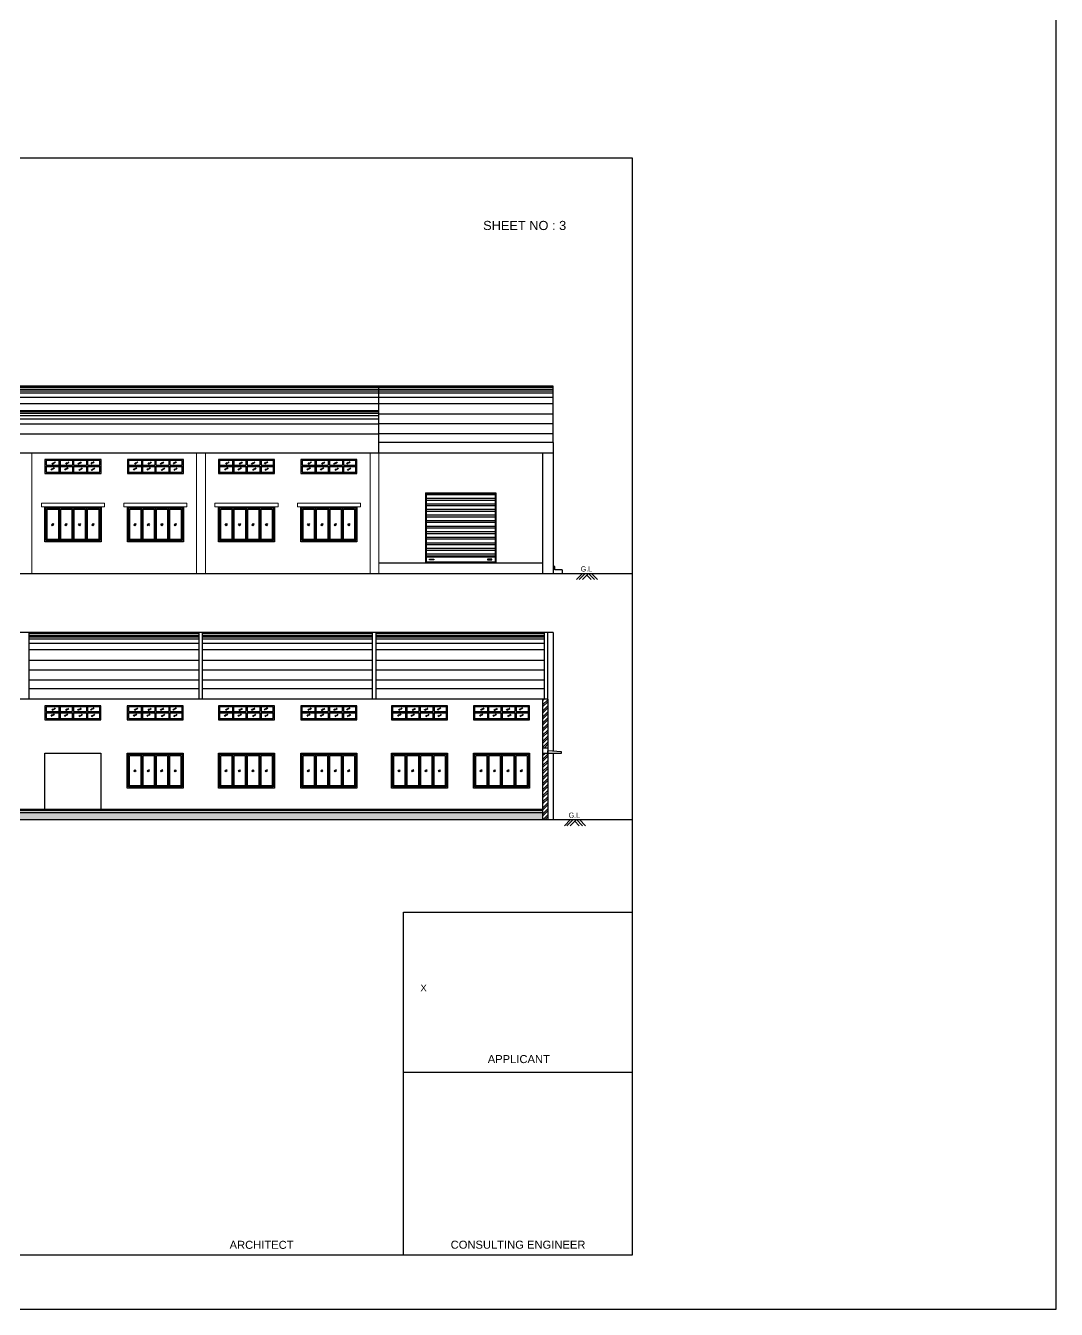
# Model space of a CAD drawing. Header units: metres. Extents: x 3715 to 4596, y 2418 to 2709.
# Drawn here: x 3948.2 to 3993.3, y 2497.4 to 2553.5 of the extents above; entities that cross this region are included whole.
import ezdxf

# ---------------------------------------------------------------- set-up
doc = ezdxf.new("R2010")
doc.units = ezdxf.units.M
doc.header["$MEASUREMENT"] = 0
doc.styles.get("Standard").update_dxf_attribs({"font": 'arial.ttf'})

msp = doc.modelspace()

# ---------------------------------------------------------------- hatches: boundary and pattern name
at = {"linetype": 'Continuous', "ltscale": 2}
h = msp.add_hatch(dxfattribs=at)
h.set_pattern_fill('ANSI32', color=256, scale=0.025556, angle=135, style=0)
h.set_pattern_definition([(7e-15, (3315.2126, 3763.75423), (0, -0.243416667), []), (7e-15, (3315.29374, 3763.83536), (0, -0.243416667), [])])
h.paths.add_polyline_path([(3968.74203, 2533.08368), (3965.73925, 2533.08368), (3965.73925, 2530.30476), (3968.74203, 2530.30476)])
at = {"ltscale": 10}
h = msp.add_hatch(dxfattribs=at)
h.set_pattern_fill('ANSI32', color=256, scale=0.5, style=0)
h.set_pattern_definition([(45, (-9473.08615, 1714.50548), (-0.1325825215, 0.1325825215), []), (45, (-9472.99777, 1714.50548), (-0.1325825215, 0.1325825215), [])])
h.paths.add_polyline_path([(3971.05465, 2524.08198), (3970.82465, 2524.08198), (3970.82465, 2521.96349), (3971.05465, 2521.96349)])
h.paths.add_polyline_path([(3971.05465, 2521.73087), (3970.82465, 2521.73087), (3970.82465, 2518.81753), (3971.05465, 2518.81753)])
h = msp.add_hatch()
h.set_pattern_fill('AR-CONC', color=256, scale=0.024, style=0)
h.set_pattern_definition([(50, (-12980.28404, -5977.56356), (0.1721424437, -0.0150605124), [0.018, -0.1979999999]), (355, (-12980.28404, -5977.56356), (-0.03330032, 0.180526112), [0.0144, -0.1584]), (100.4514445, (-12980.2697, -5977.56482), (0.1388421232, 0.1654655978), [0.015297646, -0.1682741068]), (46.1842, (-12980.28404, -5977.51556), (0.2561379192, -0.0397246274), [0.027, -0.297]), (96.6356355, (-12980.2627, -5977.51887), (0.224318867, 0.233788464), [0.022946482, -0.2524113023]), (351.184164, (-12980.28404, -5977.51556), (0.2243188667, 0.233788464), [0.0216, -0.2376]), (21, (-12980.26004, -5977.52756), (0.1432576924, -0.0966285337), [0.018, -0.1979999999]), (326, (-12980.26004, -5977.52756), (0.0583956796, 0.1740360107), [0.0144, -0.1584]), (71.4514447, (-12980.2481, -5977.53561), (0.2016533703, 0.0774074766), [0.0152976456, -0.1682741068]), (37.5, (-12980.28404, -5977.56356), (0.00291836527, 0.07989452488), [0, -0.15647999993, 0, -0.16079999993, 0, -0.15899999993]), (7.5, (-12980.28404, -5977.56356), (0.06313668896, 0.0946588108), [0, -0.09167999996, 0, -0.15287999993, 0, -0.06059999997]), (327.5, (-12980.33756, -5977.56356), (0.12811738462, -0.00541316921), [0, -0.06, 0, -0.1871999999, 0, -0.2483999999]), (317.5, (-12980.36156, -5977.56356), (0.1399646806, 0.02402519575), [0, -0.078, 0, -0.12431999994, 0, -0.1763999999])])
h.paths.add_polyline_path([(3970.82465, 2519.22753), (3827.07465, 2519.22753), (3827.07465, 2519.12753), (3970.82465, 2519.12753)])
h = msp.add_hatch()
h.set_pattern_fill('AR-SAND', color=256, scale=0.08, style=0)
h.set_pattern_definition([(37.5, (-9473.08615, 1714.50548), (-0.0050394686, 0.1541459015), [0, -0.1216, 0, -0.136, 0, -0.13]), (7.5, (-9473.08615, 1714.50548), (0.1415821364, 0.2257716852), [0, -0.0656, 0, -0.1096, 0, -0.042]), (327.5, (-9473.18455, 1714.50548), (0.249131349, 0.0004527243), [0, -0.04, 0, -0.144, 0, -0.188]), (317.5, (-9473.18455, 1714.50548), (0.2404901284, 0.0702140452), [0, -0.02, 0, -0.0944, 0, -0.108])])
h.paths.add_polyline_path([(3970.82465, 2519.12753), (3827.07465, 2519.12753), (3827.07465, 2518.81753), (3970.82465, 2518.81753)])

# ---------------------------------------------------------------- linework, layer by layer
for p, q in [((3971.28465, 2537.77918), (3826.62425, 2537.77918)), ((3971.28465, 2537.72163), (3826.62425, 2537.72163)), ((3971.28465, 2537.63211), (3826.62425, 2537.63211)), ((3826.62425, 2537.58014), (3971.28465, 2537.58014)), ((3826.62425, 2537.49143), (3971.28465, 2537.49143)), ((3963.66111, 2536.69238), (3963.66096, 2537.77918)), ((3971.28465, 2535.31335), (3971.28465, 2537.77918)), ((3971.28465, 2537.28681), (3826.62425, 2537.28681)), ((3971.28465, 2537.00931), (3826.62425, 2537.00931)), ((3963.66111, 2536.69238), (3917.73778, 2536.69238)), ((3963.66111, 2536.68182), (3917.73778, 2536.68182)), ((3963.66111, 2536.64886), (3917.73778, 2536.64886)), ((3963.66111, 2536.58039), (3917.73778, 2536.58039)), ((3963.66111, 2536.48261), (3917.73778, 2536.48261)), ((3963.66111, 2536.33165), (3917.73778, 2536.33165)), ((3971.28465, 2536.55343), (3963.66096, 2536.55343)), ((3963.66111, 2534.85335), (3963.66111, 2536.69238)), ((3917.32393, 2535.69202), (3963.66111, 2535.69202)), ((3963.66111, 2536.11541), (3917.73778, 2536.11541)), ((3971.28465, 2536.13003), (3963.66096, 2536.13003)), ((3971.28465, 2535.69202), (3963.66096, 2535.69202)), ((3971.28465, 2535.31335), (3963.66111, 2535.31335)), ((3971.28465, 2535.31335), (3971.28465, 2529.58891)), ((3963.66111, 2534.85335), (3917.32393, 2534.85335)), ((3971.28465, 2534.85335), (3963.66111, 2534.85335)), ((3970.82465, 2534.85335), (3970.82465, 2529.58891)), ((3963.66111, 2530.04891), (3970.8248, 2530.04891)), ((3823.90688, 2529.58891), (3974.73829, 2529.58891)), ((3971.36595, 2529.89557), (3971.28465, 2529.89557)), ((3971.36595, 2529.74224), (3971.36595, 2529.89557)), ((3971.67266, 2529.74224), (3971.36595, 2529.74224)), ((3971.67266, 2529.74224), (3971.67266, 2529.58891)), ((3971.28465, 2527.00781), (3826.62425, 2527.00781)), ((3955.79965, 2526.95026), (3948.35965, 2526.95026)), ((3955.79965, 2526.86074), (3948.35965, 2526.86074)), ((3948.35965, 2526.80877), (3955.79965, 2526.80877)), ((3948.35965, 2526.72006), (3955.79965, 2526.72006)), ((3963.38965, 2526.95026), (3955.94965, 2526.95026)), ((3963.38965, 2526.86074), (3955.94965, 2526.86074)), ((3955.94965, 2526.80877), (3963.38965, 2526.80877)), ((3955.94965, 2526.72006), (3963.38965, 2526.72006)), ((3970.90465, 2526.95026), (3963.53965, 2526.95026)), ((3970.90465, 2526.86074), (3963.53965, 2526.86074)), ((3963.53965, 2526.80877), (3970.90465, 2526.80877)), ((3963.53965, 2526.72006), (3970.90465, 2526.72006)), ((3971.28465, 2527.00781), (3971.28465, 2521.8117)), ((3955.79965, 2526.51544), (3948.35965, 2526.51544)), ((3955.79965, 2526.23794), (3948.35965, 2526.23794)), ((3963.38965, 2526.51544), (3955.94965, 2526.51544)), ((3963.38965, 2526.23794), (3955.94965, 2526.23794)), ((3970.90465, 2526.51544), (3963.53965, 2526.51544)), ((3970.90465, 2526.23794), (3963.53965, 2526.23794)), ((3955.79965, 2525.78205), (3948.35965, 2525.78205)), ((3963.38965, 2525.78205), (3955.94965, 2525.78205)), ((3970.90465, 2525.78205), (3963.53965, 2525.78205)), ((3955.79965, 2525.35866), (3948.35965, 2525.35866)), ((3963.38965, 2525.35866), (3955.94965, 2525.35866)), ((3970.90465, 2525.35866), (3963.53965, 2525.35866)), ((3955.79965, 2524.92065), (3948.35965, 2524.92065)), ((3955.79965, 2524.54198), (3948.35965, 2524.54198)), ((3963.38965, 2524.92065), (3955.94965, 2524.92065)), ((3963.38965, 2524.54198), (3955.94965, 2524.54198)), ((3970.90465, 2524.92065), (3963.53965, 2524.92065)), ((3970.90465, 2524.54198), (3963.53965, 2524.54198)), ((3963.66111, 2524.08198), (3834.24794, 2524.08198)), ((3971.05465, 2524.08198), (3963.66111, 2524.08198)), ((3970.82465, 2524.08198), (3970.82465, 2518.81753)), ((3971.05465, 2524.08198), (3971.05465, 2518.81753)), ((3971.28465, 2521.73087), (3971.28465, 2518.81753)), ((3822.58976, 2518.81753), (3974.73829, 2518.81753))]:
    msp.add_line(p, q, dxfattribs=at)
at = {"lineweight": 20, "ltscale": 10}
for p, q in [((3948.48111, 2529.58891), (3948.48111, 2534.85335)), ((3955.68778, 2529.58891), (3955.68778, 2534.85335)), ((3956.07111, 2529.58891), (3956.07111, 2534.85335)), ((3963.27778, 2529.58891), (3963.27778, 2534.85335)), ((3963.66111, 2529.58891), (3963.66111, 2534.85335))]:
    msp.add_line(p, q, dxfattribs=at)
at = {"ltscale": 6}
for p, q in [((3949.66941, 2534.52113), (3949.66941, 2534.31668)), ((3949.72052, 2534.52113), (3949.72052, 2534.31668)), ((3950.25718, 2534.52113), (3950.25718, 2534.31668)), ((3950.30829, 2534.52113), (3950.30829, 2534.31668)), ((3950.87052, 2534.52113), (3950.87052, 2534.31668)), ((3950.92163, 2534.52113), (3950.92163, 2534.31668)), ((3953.27274, 2534.52113), (3953.27274, 2534.31668)), ((3953.32385, 2534.52113), (3953.32385, 2534.31668)), ((3953.86052, 2534.52113), (3953.86052, 2534.31668)), ((3953.91163, 2534.52113), (3953.91163, 2534.31668)), ((3954.47385, 2534.52113), (3954.47385, 2534.31668)), ((3954.52496, 2534.52113), (3954.52496, 2534.31668)), ((3957.25941, 2534.52113), (3957.25941, 2534.31668)), ((3957.31052, 2534.52113), (3957.31052, 2534.31668)), ((3957.84718, 2534.52113), (3957.84718, 2534.31668)), ((3957.89829, 2534.52113), (3957.89829, 2534.31668)), ((3958.46052, 2534.52113), (3958.46052, 2534.31668)), ((3958.51163, 2534.52113), (3958.51163, 2534.31668)), ((3960.86274, 2534.52113), (3960.86274, 2534.31668)), ((3960.91385, 2534.52113), (3960.91385, 2534.31668)), ((3961.45052, 2534.52113), (3961.45052, 2534.31668)), ((3961.50163, 2534.52113), (3961.50163, 2534.31668)), ((3962.06385, 2534.52113), (3962.06385, 2534.31668)), ((3962.11496, 2534.52113), (3962.11496, 2534.31668)), ((3949.05607, 2534.26557), (3951.50941, 2534.26557)), ((3949.10718, 2534.31668), (3950.25718, 2534.31668)), ((3949.66941, 2534.26557), (3949.66941, 2534.01002)), ((3949.72052, 2534.26557), (3949.72052, 2534.01002)), ((3950.25718, 2534.26557), (3950.25718, 2534.01002)), ((3950.30829, 2534.31668), (3950.87052, 2534.31668)), ((3950.30829, 2534.26557), (3950.30829, 2534.01002)), ((3950.87052, 2534.26557), (3950.87052, 2534.01002)), ((3950.92163, 2534.26557), (3950.92163, 2534.01002)), ((3952.6594, 2534.26557), (3955.11274, 2534.26557)), ((3952.71052, 2534.31668), (3953.86052, 2534.31668)), ((3953.27274, 2534.26557), (3953.27274, 2534.01002)), ((3953.32385, 2534.26557), (3953.32385, 2534.01002)), ((3953.86052, 2534.26557), (3953.86052, 2534.01002)), ((3953.91163, 2534.31668), (3954.47385, 2534.31668)), ((3953.91163, 2534.26557), (3953.91163, 2534.01002)), ((3954.47385, 2534.26557), (3954.47385, 2534.01002)), ((3954.52496, 2534.26557), (3954.52496, 2534.01002)), ((3956.64607, 2534.26557), (3959.09941, 2534.26557)), ((3956.69718, 2534.31668), (3957.84718, 2534.31668)), ((3957.25941, 2534.26557), (3957.25941, 2534.01002)), ((3957.31052, 2534.26557), (3957.31052, 2534.01002)), ((3957.84718, 2534.26557), (3957.84718, 2534.01002)), ((3957.89829, 2534.31668), (3958.46052, 2534.31668)), ((3957.89829, 2534.26557), (3957.89829, 2534.01002)), ((3958.46052, 2534.26557), (3958.46052, 2534.01002)), ((3958.51163, 2534.26557), (3958.51163, 2534.01002)), ((3960.2494, 2534.26557), (3962.70274, 2534.26557)), ((3960.30052, 2534.31668), (3961.45052, 2534.31668)), ((3960.86274, 2534.26557), (3960.86274, 2534.01002)), ((3960.91385, 2534.26557), (3960.91385, 2534.01002)), ((3961.45052, 2534.26557), (3961.45052, 2534.01002)), ((3961.50163, 2534.31668), (3962.06385, 2534.31668)), ((3961.50163, 2534.26557), (3961.50163, 2534.01002)), ((3962.06385, 2534.26557), (3962.06385, 2534.01002)), ((3962.11496, 2534.26557), (3962.11496, 2534.01002)), ((3949.69496, 2531.02002), (3949.69496, 2532.45113)), ((3950.28274, 2531.02002), (3950.28274, 2532.45113)), ((3950.87052, 2531.02002), (3950.87052, 2532.45113)), ((3953.29829, 2531.02002), (3953.29829, 2532.45113)), ((3953.88607, 2531.02002), (3953.88607, 2532.45113)), ((3954.47385, 2531.02002), (3954.47385, 2532.45113)), ((3957.28496, 2531.02002), (3957.28496, 2532.45113)), ((3957.87274, 2531.02002), (3957.87274, 2532.45113)), ((3958.46052, 2531.02002), (3958.46052, 2532.45113)), ((3960.88829, 2531.02002), (3960.88829, 2532.45113)), ((3961.47607, 2531.02002), (3961.47607, 2532.45113)), ((3962.06385, 2531.02002), (3962.06385, 2532.45113)), ((3949.34019, 2531.71823), (3949.39407, 2531.7721)), ((3949.43831, 2531.77029), (3949.342, 2531.67398)), ((3949.44012, 2531.72604), (3949.38625, 2531.67217)), ((3949.92797, 2531.71823), (3949.98184, 2531.7721)), ((3950.02609, 2531.77029), (3949.92978, 2531.67398)), ((3950.0279, 2531.72604), (3949.97402, 2531.67217)), ((3950.51574, 2531.71823), (3950.56962, 2531.7721)), ((3950.61387, 2531.77029), (3950.51755, 2531.67398)), ((3950.61568, 2531.72604), (3950.5618, 2531.67217)), ((3951.10352, 2531.71823), (3951.1574, 2531.7721)), ((3951.20165, 2531.77029), (3951.10533, 2531.67398)), ((3951.20346, 2531.72604), (3951.14958, 2531.67217)), ((3952.94352, 2531.71823), (3952.9974, 2531.7721)), ((3953.04165, 2531.77029), (3952.94533, 2531.67398)), ((3953.04346, 2531.72604), (3952.98958, 2531.67217)), ((3953.5313, 2531.71823), (3953.58518, 2531.7721)), ((3953.62943, 2531.77029), (3953.53311, 2531.67398)), ((3953.63123, 2531.72604), (3953.57736, 2531.67217)), ((3954.11908, 2531.71823), (3954.17295, 2531.7721)), ((3954.2172, 2531.77029), (3954.12089, 2531.67398)), ((3954.21901, 2531.72604), (3954.16514, 2531.67217)), ((3954.70685, 2531.71823), (3954.76073, 2531.7721)), ((3954.80498, 2531.77029), (3954.70866, 2531.67398)), ((3954.80679, 2531.72604), (3954.75291, 2531.67217)), ((3956.93019, 2531.71823), (3956.98407, 2531.7721)), ((3957.02831, 2531.77029), (3956.932, 2531.67398)), ((3957.03012, 2531.72604), (3956.97625, 2531.67217)), ((3957.51797, 2531.71823), (3957.57184, 2531.7721)), ((3957.61609, 2531.77029), (3957.51978, 2531.67398)), ((3957.6179, 2531.72604), (3957.56402, 2531.67217)), ((3958.10574, 2531.71823), (3958.15962, 2531.7721)), ((3958.20387, 2531.77029), (3958.10755, 2531.67398)), ((3958.20568, 2531.72604), (3958.1518, 2531.67217)), ((3958.69352, 2531.71823), (3958.7474, 2531.7721)), ((3958.79165, 2531.77029), (3958.69533, 2531.67398)), ((3958.79346, 2531.72604), (3958.73958, 2531.67217)), ((3960.53352, 2531.71823), (3960.5874, 2531.7721)), ((3960.63165, 2531.77029), (3960.53533, 2531.67398)), ((3960.63346, 2531.72604), (3960.57958, 2531.67217)), ((3961.1213, 2531.71823), (3961.17518, 2531.7721)), ((3961.21943, 2531.77029), (3961.12311, 2531.67398)), ((3961.22123, 2531.72604), (3961.16736, 2531.67217)), ((3961.70908, 2531.71823), (3961.76295, 2531.7721)), ((3961.8072, 2531.77029), (3961.71089, 2531.67398)), ((3961.80901, 2531.72604), (3961.75514, 2531.67217)), ((3962.29685, 2531.71823), (3962.35073, 2531.7721)), ((3962.39498, 2531.77029), (3962.29866, 2531.67398)), ((3962.39679, 2531.72604), (3962.34291, 2531.67217)), ((3949.05131, 2523.4942), (3951.50465, 2523.4942)), ((3949.10242, 2523.54531), (3950.25242, 2523.54531)), ((3949.66465, 2523.74976), (3949.66465, 2523.54531)), ((3949.66465, 2523.4942), (3949.66465, 2523.23865)), ((3949.71576, 2523.74976), (3949.71576, 2523.54531)), ((3949.71576, 2523.4942), (3949.71576, 2523.23865)), ((3950.25242, 2523.74976), (3950.25242, 2523.54531)), ((3950.25242, 2523.4942), (3950.25242, 2523.23865)), ((3950.30354, 2523.74976), (3950.30354, 2523.54531)), ((3950.30354, 2523.54531), (3950.86576, 2523.54531)), ((3950.30354, 2523.4942), (3950.30354, 2523.23865)), ((3950.86576, 2523.74976), (3950.86576, 2523.54531)), ((3950.86576, 2523.4942), (3950.86576, 2523.23865)), ((3950.91687, 2523.74976), (3950.91687, 2523.54531)), ((3950.91687, 2523.4942), (3950.91687, 2523.23865)), ((3952.65464, 2523.4942), (3955.10798, 2523.4942)), ((3952.70575, 2523.54531), (3953.85576, 2523.54531)), ((3953.26798, 2523.74976), (3953.26798, 2523.54531)), ((3953.26798, 2523.4942), (3953.26798, 2523.23865)), ((3953.31909, 2523.74976), (3953.31909, 2523.54531)), ((3953.31909, 2523.4942), (3953.31909, 2523.23865)), ((3953.85576, 2523.74976), (3953.85576, 2523.54531)), ((3953.85576, 2523.4942), (3953.85576, 2523.23865)), ((3953.90687, 2523.74976), (3953.90687, 2523.54531)), ((3953.90687, 2523.54531), (3954.46909, 2523.54531)), ((3953.90687, 2523.4942), (3953.90687, 2523.23865)), ((3954.46909, 2523.74976), (3954.46909, 2523.54531)), ((3954.46909, 2523.4942), (3954.46909, 2523.23865)), ((3954.5202, 2523.74976), (3954.5202, 2523.54531)), ((3954.5202, 2523.4942), (3954.5202, 2523.23865)), ((3956.64131, 2523.4942), (3959.09465, 2523.4942)), ((3956.69242, 2523.54531), (3957.84242, 2523.54531)), ((3957.25464, 2523.74976), (3957.25464, 2523.54531)), ((3957.25464, 2523.4942), (3957.25464, 2523.23865)), ((3957.30576, 2523.74976), (3957.30576, 2523.54531)), ((3957.30576, 2523.4942), (3957.30576, 2523.23865)), ((3957.84242, 2523.74976), (3957.84242, 2523.54531)), ((3957.84242, 2523.4942), (3957.84242, 2523.23865)), ((3957.89353, 2523.74976), (3957.89353, 2523.54531)), ((3957.89353, 2523.54531), (3958.45576, 2523.54531)), ((3957.89353, 2523.4942), (3957.89353, 2523.23865)), ((3958.45576, 2523.74976), (3958.45576, 2523.54531)), ((3958.45576, 2523.4942), (3958.45576, 2523.23865)), ((3958.50687, 2523.74976), (3958.50687, 2523.54531)), ((3958.50687, 2523.4942), (3958.50687, 2523.23865)), ((3960.24464, 2523.4942), (3962.69798, 2523.4942)), ((3960.29575, 2523.54531), (3961.44576, 2523.54531)), ((3960.85798, 2523.74976), (3960.85798, 2523.54531)), ((3960.85798, 2523.4942), (3960.85798, 2523.23865)), ((3960.90909, 2523.74976), (3960.90909, 2523.54531)), ((3960.90909, 2523.4942), (3960.90909, 2523.23865)), ((3961.44576, 2523.74976), (3961.44576, 2523.54531)), ((3961.44576, 2523.4942), (3961.44576, 2523.23865)), ((3961.49687, 2523.74976), (3961.49687, 2523.54531)), ((3961.49687, 2523.54531), (3962.05909, 2523.54531)), ((3961.49687, 2523.4942), (3961.49687, 2523.23865)), ((3962.05909, 2523.74976), (3962.05909, 2523.54531)), ((3962.05909, 2523.4942), (3962.05909, 2523.23865)), ((3962.1102, 2523.74976), (3962.1102, 2523.54531)), ((3962.1102, 2523.4942), (3962.1102, 2523.23865)), ((3964.21411, 2523.4942), (3966.66745, 2523.4942)), ((3964.26522, 2523.54531), (3965.41522, 2523.54531)), ((3964.82744, 2523.74976), (3964.82744, 2523.54531)), ((3964.82744, 2523.4942), (3964.82744, 2523.23865)), ((3964.87856, 2523.74976), (3964.87856, 2523.54531)), ((3964.87856, 2523.4942), (3964.87856, 2523.23865)), ((3965.41522, 2523.74976), (3965.41522, 2523.54531)), ((3965.41522, 2523.4942), (3965.41522, 2523.23865)), ((3965.46633, 2523.74976), (3965.46633, 2523.54531)), ((3965.46633, 2523.54531), (3966.02856, 2523.54531)), ((3965.46633, 2523.4942), (3965.46633, 2523.23865)), ((3966.02856, 2523.74976), (3966.02856, 2523.54531)), ((3966.02856, 2523.4942), (3966.02856, 2523.23865)), ((3966.07967, 2523.74976), (3966.07967, 2523.54531)), ((3966.07967, 2523.4942), (3966.07967, 2523.23865)), ((3967.79828, 2523.4942), (3970.25161, 2523.4942)), ((3967.84939, 2523.54531), (3968.99939, 2523.54531)), ((3968.41161, 2523.74976), (3968.41161, 2523.54531)), ((3968.41161, 2523.4942), (3968.41161, 2523.23865)), ((3968.46272, 2523.74976), (3968.46272, 2523.54531)), ((3968.46272, 2523.4942), (3968.46272, 2523.23865)), ((3968.99939, 2523.74976), (3968.99939, 2523.54531)), ((3968.99939, 2523.4942), (3968.99939, 2523.23865)), ((3969.0505, 2523.74976), (3969.0505, 2523.54531)), ((3969.0505, 2523.54531), (3969.61272, 2523.54531)), ((3969.0505, 2523.4942), (3969.0505, 2523.23865)), ((3969.61272, 2523.74976), (3969.61272, 2523.54531)), ((3969.61272, 2523.4942), (3969.61272, 2523.23865)), ((3969.66383, 2523.74976), (3969.66383, 2523.54531)), ((3969.66383, 2523.4942), (3969.66383, 2523.23865)), ((3953.29353, 2520.24865), (3953.29353, 2521.67976)), ((3953.88131, 2520.24865), (3953.88131, 2521.67976)), ((3954.46909, 2520.24865), (3954.46909, 2521.67976)), ((3957.2802, 2520.24865), (3957.2802, 2521.67976)), ((3957.86798, 2520.24865), (3957.86798, 2521.67976)), ((3958.45575, 2520.24865), (3958.45575, 2521.67976)), ((3960.88353, 2520.24865), (3960.88353, 2521.67976)), ((3961.47131, 2520.24865), (3961.47131, 2521.67976)), ((3962.05909, 2520.24865), (3962.05909, 2521.67976)), ((3964.853, 2520.24865), (3964.853, 2521.67976)), ((3965.44078, 2520.24865), (3965.44078, 2521.67976)), ((3966.02855, 2520.24865), (3966.02855, 2521.67976)), ((3968.43717, 2520.24865), (3968.43717, 2521.67976)), ((3969.02494, 2520.24865), (3969.02494, 2521.67976)), ((3969.61272, 2520.24865), (3969.61272, 2521.67976)), ((3952.93876, 2520.94685), (3952.99264, 2521.00073)), ((3953.03689, 2520.99892), (3952.94057, 2520.9026)), ((3953.0387, 2520.95467), (3952.98482, 2520.9008)), ((3953.52654, 2520.94685), (3953.58042, 2521.00073)), ((3953.62467, 2520.99892), (3953.52835, 2520.9026)), ((3953.62647, 2520.95467), (3953.5726, 2520.9008)), ((3954.11432, 2520.94685), (3954.16819, 2521.00073)), ((3954.21244, 2520.99892), (3954.11613, 2520.9026)), ((3954.21425, 2520.95467), (3954.16038, 2520.9008)), ((3954.70209, 2520.94685), (3954.75597, 2521.00073)), ((3954.80022, 2520.99892), (3954.7039, 2520.9026)), ((3954.80203, 2520.95467), (3954.74815, 2520.9008)), ((3956.92543, 2520.94685), (3956.9793, 2521.00073)), ((3957.02355, 2520.99892), (3956.92724, 2520.9026)), ((3957.02536, 2520.95467), (3956.97149, 2520.9008)), ((3957.51321, 2520.94685), (3957.56708, 2521.00073)), ((3957.61133, 2520.99892), (3957.51501, 2520.9026)), ((3957.61314, 2520.95467), (3957.55926, 2520.9008)), ((3958.10098, 2520.94685), (3958.15486, 2521.00073)), ((3958.19911, 2520.99892), (3958.10279, 2520.9026)), ((3958.20092, 2520.95467), (3958.14704, 2520.9008)), ((3958.68876, 2520.94685), (3958.74264, 2521.00073)), ((3958.78689, 2520.99892), (3958.69057, 2520.9026)), ((3958.7887, 2520.95467), (3958.73482, 2520.9008)), ((3960.52876, 2520.94685), (3960.58264, 2521.00073)), ((3960.62689, 2520.99892), (3960.53057, 2520.9026)), ((3960.6287, 2520.95467), (3960.57482, 2520.9008)), ((3961.11654, 2520.94685), (3961.17042, 2521.00073)), ((3961.21467, 2520.99892), (3961.11835, 2520.9026)), ((3961.21647, 2520.95467), (3961.1626, 2520.9008)), ((3961.70432, 2520.94685), (3961.75819, 2521.00073)), ((3961.80244, 2520.99892), (3961.70613, 2520.9026)), ((3961.80425, 2520.95467), (3961.75038, 2520.9008)), ((3962.29209, 2520.94685), (3962.34597, 2521.00073)), ((3962.39022, 2520.99892), (3962.2939, 2520.9026)), ((3962.39203, 2520.95467), (3962.33815, 2520.9008)), ((3964.49823, 2520.94685), (3964.5521, 2521.00073)), ((3964.59635, 2520.99892), (3964.50004, 2520.9026)), ((3964.59816, 2520.95467), (3964.54429, 2520.9008)), ((3965.08601, 2520.94685), (3965.13988, 2521.00073)), ((3965.18413, 2520.99892), (3965.08781, 2520.9026)), ((3965.18594, 2520.95467), (3965.13206, 2520.9008)), ((3965.67378, 2520.94685), (3965.72766, 2521.00073)), ((3965.77191, 2520.99892), (3965.67559, 2520.9026)), ((3965.77372, 2520.95467), (3965.71984, 2520.9008)), ((3966.26156, 2520.94685), (3966.31544, 2521.00073)), ((3966.35969, 2520.99892), (3966.26337, 2520.9026)), ((3966.3615, 2520.95467), (3966.30762, 2520.9008)), ((3968.08239, 2520.94685), (3968.13627, 2521.00073)), ((3968.18052, 2520.99892), (3968.0842, 2520.9026)), ((3968.18233, 2520.95467), (3968.12845, 2520.9008)), ((3968.67017, 2520.94685), (3968.72405, 2521.00073)), ((3968.7683, 2520.99892), (3968.67198, 2520.9026)), ((3968.77011, 2520.95467), (3968.71623, 2520.9008)), ((3969.25795, 2520.94685), (3969.31183, 2521.00073)), ((3969.35608, 2520.99892), (3969.25976, 2520.9026)), ((3969.35789, 2520.95467), (3969.30401, 2520.9008)), ((3969.84573, 2520.94685), (3969.8996, 2521.00073)), ((3969.94385, 2520.99892), (3969.84754, 2520.9026)), ((3969.94566, 2520.95467), (3969.89179, 2520.9008))]:
    msp.add_line(p, q, dxfattribs=at)
at = {"linetype": 'Continuous'}
for p, q in [((3949.31476, 2534.12799), (3949.37803, 2534.18239)), ((3949.33814, 2534.11562), (3949.4564, 2534.2173)), ((3949.36213, 2534.38427), (3949.4254, 2534.43867)), ((3949.38551, 2534.3719), (3949.50377, 2534.47358)), ((3949.41242, 2534.15431), (3949.47214, 2534.20565)), ((3949.45979, 2534.41059), (3949.51951, 2534.46193)), ((3949.90675, 2534.125), (3949.97001, 2534.1794)), ((3949.93012, 2534.11263), (3950.04839, 2534.21432)), ((3949.95411, 2534.38128), (3950.01738, 2534.43568)), ((3949.97749, 2534.36891), (3950.09576, 2534.4706)), ((3950.00441, 2534.15132), (3950.06413, 2534.20267)), ((3950.04554, 2534.40223), (3950.10526, 2534.45358)), ((3950.49, 2534.38522), (3950.56604, 2534.43962)), ((3950.52615, 2534.37286), (3950.64442, 2534.47454)), ((3950.54225, 2534.10923), (3950.60552, 2534.16363)), ((3950.56562, 2534.09686), (3950.68389, 2534.19855)), ((3950.59196, 2534.40425), (3950.65168, 2534.4556)), ((3950.63991, 2534.13555), (3950.69963, 2534.18689)), ((3951.05538, 2534.39705), (3951.11865, 2534.45145)), ((3951.07876, 2534.38468), (3951.19703, 2534.48637)), ((3951.08301, 2534.10923), (3951.14628, 2534.16363)), ((3951.10639, 2534.09686), (3951.22466, 2534.19855)), ((3951.15305, 2534.42337), (3951.21276, 2534.47472)), ((3951.18068, 2534.13555), (3951.24039, 2534.18689)), ((3952.91809, 2534.12799), (3952.98136, 2534.18239)), ((3952.94147, 2534.11562), (3953.05974, 2534.2173)), ((3952.96546, 2534.38427), (3953.02873, 2534.43867)), ((3952.98884, 2534.3719), (3953.1071, 2534.47358)), ((3953.01576, 2534.15431), (3953.07548, 2534.20565)), ((3953.06312, 2534.41059), (3953.12284, 2534.46193)), ((3953.51008, 2534.125), (3953.57335, 2534.1794)), ((3953.53346, 2534.11263), (3953.65172, 2534.21432)), ((3953.55745, 2534.38128), (3953.62071, 2534.43568)), ((3953.58082, 2534.36891), (3953.69909, 2534.4706)), ((3953.60774, 2534.15132), (3953.66746, 2534.20267)), ((3953.64887, 2534.40223), (3953.70859, 2534.45358)), ((3954.09333, 2534.38522), (3954.16938, 2534.43962)), ((3954.12949, 2534.37286), (3954.24775, 2534.47454)), ((3954.14558, 2534.10923), (3954.20885, 2534.16363)), ((3954.16896, 2534.09686), (3954.28722, 2534.19855)), ((3954.19529, 2534.40425), (3954.25501, 2534.4556)), ((3954.24324, 2534.13555), (3954.30296, 2534.18689)), ((3954.65872, 2534.39705), (3954.72199, 2534.45145)), ((3954.68209, 2534.38468), (3954.80036, 2534.48637)), ((3954.68635, 2534.10923), (3954.74962, 2534.16363)), ((3954.70972, 2534.09686), (3954.82799, 2534.19855)), ((3954.75638, 2534.42337), (3954.8161, 2534.47472)), ((3954.78401, 2534.13555), (3954.84373, 2534.18689)), ((3956.90476, 2534.12799), (3956.96803, 2534.18239)), ((3956.92814, 2534.11562), (3957.0464, 2534.2173)), ((3956.95213, 2534.38427), (3957.0154, 2534.43867)), ((3956.97551, 2534.3719), (3957.09377, 2534.47358)), ((3957.00242, 2534.15431), (3957.06214, 2534.20565)), ((3957.04979, 2534.41059), (3957.10951, 2534.46193)), ((3957.49675, 2534.125), (3957.56001, 2534.1794)), ((3957.52012, 2534.11263), (3957.63839, 2534.21432)), ((3957.54411, 2534.38128), (3957.60738, 2534.43568)), ((3957.56749, 2534.36891), (3957.68576, 2534.4706)), ((3957.59441, 2534.15132), (3957.65413, 2534.20267)), ((3957.63554, 2534.40223), (3957.69526, 2534.45358)), ((3958.08, 2534.38522), (3958.15604, 2534.43962)), ((3958.11615, 2534.37286), (3958.23442, 2534.47454)), ((3958.13225, 2534.10923), (3958.19552, 2534.16363)), ((3958.15562, 2534.09686), (3958.27389, 2534.19855)), ((3958.18196, 2534.40425), (3958.24168, 2534.4556)), ((3958.22991, 2534.13555), (3958.28963, 2534.18689)), ((3958.64538, 2534.39705), (3958.70865, 2534.45145)), ((3958.66876, 2534.38468), (3958.78703, 2534.48637)), ((3958.67301, 2534.10923), (3958.73628, 2534.16363)), ((3958.69639, 2534.09686), (3958.81466, 2534.19855)), ((3958.74305, 2534.42337), (3958.80276, 2534.47472)), ((3958.77068, 2534.13555), (3958.83039, 2534.18689)), ((3960.50809, 2534.12799), (3960.57136, 2534.18239)), ((3960.53147, 2534.11562), (3960.64974, 2534.2173)), ((3960.55546, 2534.38427), (3960.61873, 2534.43867)), ((3960.57884, 2534.3719), (3960.6971, 2534.47358)), ((3960.60576, 2534.15431), (3960.66548, 2534.20565)), ((3960.65312, 2534.41059), (3960.71284, 2534.46193)), ((3961.10008, 2534.125), (3961.16335, 2534.1794)), ((3961.12346, 2534.11263), (3961.24172, 2534.21432)), ((3961.14745, 2534.38128), (3961.21071, 2534.43568)), ((3961.17082, 2534.36891), (3961.28909, 2534.4706)), ((3961.19774, 2534.15132), (3961.25746, 2534.20267)), ((3961.23887, 2534.40223), (3961.29859, 2534.45358)), ((3961.68333, 2534.38522), (3961.75938, 2534.43962)), ((3961.71949, 2534.37286), (3961.83775, 2534.47454)), ((3961.73558, 2534.10923), (3961.79885, 2534.16363)), ((3961.75896, 2534.09686), (3961.87722, 2534.19855)), ((3961.78529, 2534.40425), (3961.84501, 2534.4556)), ((3961.83324, 2534.13555), (3961.89296, 2534.18689)), ((3962.24872, 2534.39705), (3962.31199, 2534.45145)), ((3962.27209, 2534.38468), (3962.39036, 2534.48637)), ((3962.27635, 2534.10923), (3962.33962, 2534.16363)), ((3962.29972, 2534.09686), (3962.41799, 2534.19855)), ((3962.34638, 2534.42337), (3962.4061, 2534.47472)), ((3962.37401, 2534.13555), (3962.43373, 2534.18689)), ((3949.31, 2523.35662), (3949.37327, 2523.41101)), ((3949.33338, 2523.34425), (3949.45165, 2523.44593)), ((3949.35737, 2523.6129), (3949.42064, 2523.66729)), ((3949.38075, 2523.60053), (3949.49901, 2523.70221)), ((3949.40767, 2523.38293), (3949.46738, 2523.43428)), ((3949.45503, 2523.63921), (3949.51475, 2523.69056)), ((3949.90199, 2523.35363), (3949.96526, 2523.40803)), ((3949.92537, 2523.34126), (3950.04363, 2523.44295)), ((3949.94935, 2523.60991), (3950.01262, 2523.66431)), ((3949.97273, 2523.59754), (3950.091, 2523.69923)), ((3949.99965, 2523.37995), (3950.05937, 2523.43129)), ((3950.04078, 2523.63086), (3950.1005, 2523.68221)), ((3950.48524, 2523.61385), (3950.56129, 2523.66825)), ((3950.52139, 2523.60148), (3950.63966, 2523.70317)), ((3950.53749, 2523.33786), (3950.60076, 2523.39226)), ((3950.56087, 2523.32549), (3950.67913, 2523.42718)), ((3950.5872, 2523.63288), (3950.64692, 2523.68423)), ((3950.63515, 2523.36418), (3950.69487, 2523.41552)), ((3951.05063, 2523.62568), (3951.11389, 2523.68008)), ((3951.074, 2523.61331), (3951.19227, 2523.715)), ((3951.07826, 2523.33786), (3951.14152, 2523.39226)), ((3951.10163, 2523.32549), (3951.2199, 2523.42718)), ((3951.14829, 2523.652), (3951.20801, 2523.70334)), ((3951.17592, 2523.36418), (3951.23564, 2523.41552)), ((3952.91333, 2523.35662), (3952.9766, 2523.41101)), ((3952.93671, 2523.34425), (3953.05498, 2523.44593)), ((3952.9607, 2523.6129), (3953.02397, 2523.66729)), ((3952.98408, 2523.60053), (3953.10234, 2523.70221)), ((3953.011, 2523.38293), (3953.07072, 2523.43428)), ((3953.05836, 2523.63921), (3953.11808, 2523.69056)), ((3953.50532, 2523.35363), (3953.56859, 2523.40803)), ((3953.5287, 2523.34126), (3953.64696, 2523.44295)), ((3953.55269, 2523.60991), (3953.61595, 2523.66431)), ((3953.57606, 2523.59754), (3953.69433, 2523.69923)), ((3953.60298, 2523.37995), (3953.6627, 2523.43129)), ((3953.64411, 2523.63086), (3953.70383, 2523.68221)), ((3954.08857, 2523.61385), (3954.16462, 2523.66825)), ((3954.12473, 2523.60148), (3954.24299, 2523.70317)), ((3954.14082, 2523.33786), (3954.20409, 2523.39226)), ((3954.1642, 2523.32549), (3954.28246, 2523.42718)), ((3954.19053, 2523.63288), (3954.25025, 2523.68423)), ((3954.23848, 2523.36418), (3954.2982, 2523.41552)), ((3954.65396, 2523.62568), (3954.71723, 2523.68008)), ((3954.67733, 2523.61331), (3954.7956, 2523.715)), ((3954.68159, 2523.33786), (3954.74486, 2523.39226)), ((3954.70496, 2523.32549), (3954.82323, 2523.42718)), ((3954.75162, 2523.652), (3954.81134, 2523.70334)), ((3954.77925, 2523.36418), (3954.83897, 2523.41552)), ((3956.9, 2523.35662), (3956.96327, 2523.41101)), ((3956.92338, 2523.34425), (3957.04164, 2523.44593)), ((3956.94737, 2523.6129), (3957.01064, 2523.66729)), ((3956.97075, 2523.60053), (3957.08901, 2523.70221)), ((3956.99766, 2523.38293), (3957.05738, 2523.43428)), ((3957.04503, 2523.63921), (3957.10475, 2523.69056)), ((3957.49199, 2523.35363), (3957.55525, 2523.40803)), ((3957.51536, 2523.34126), (3957.63363, 2523.44295)), ((3957.53935, 2523.60991), (3957.60262, 2523.66431)), ((3957.56273, 2523.59754), (3957.681, 2523.69923)), ((3957.58965, 2523.37995), (3957.64937, 2523.43129)), ((3957.63078, 2523.63086), (3957.69049, 2523.68221)), ((3958.07523, 2523.61385), (3958.15128, 2523.66825)), ((3958.11139, 2523.60148), (3958.22966, 2523.70317)), ((3958.12749, 2523.33786), (3958.19075, 2523.39226)), ((3958.15086, 2523.32549), (3958.26913, 2523.42718)), ((3958.1772, 2523.63288), (3958.23692, 2523.68423)), ((3958.22515, 2523.36418), (3958.28487, 2523.41552)), ((3958.64062, 2523.62568), (3958.70389, 2523.68008)), ((3958.664, 2523.61331), (3958.78227, 2523.715)), ((3958.66825, 2523.33786), (3958.73152, 2523.39226)), ((3958.69163, 2523.32549), (3958.8099, 2523.42718)), ((3958.73829, 2523.652), (3958.798, 2523.70334)), ((3958.76592, 2523.36418), (3958.82563, 2523.41552)), ((3960.50333, 2523.35662), (3960.5666, 2523.41101)), ((3960.52671, 2523.34425), (3960.64498, 2523.44593)), ((3960.5507, 2523.6129), (3960.61397, 2523.66729)), ((3960.57408, 2523.60053), (3960.69234, 2523.70221)), ((3960.601, 2523.38293), (3960.66072, 2523.43428)), ((3960.64836, 2523.63921), (3960.70808, 2523.69056)), ((3961.09532, 2523.35363), (3961.15859, 2523.40803)), ((3961.1187, 2523.34126), (3961.23696, 2523.44295)), ((3961.14269, 2523.60991), (3961.20595, 2523.66431)), ((3961.16606, 2523.59754), (3961.28433, 2523.69923)), ((3961.19298, 2523.37995), (3961.2527, 2523.43129)), ((3961.23411, 2523.63086), (3961.29383, 2523.68221)), ((3961.67857, 2523.61385), (3961.75462, 2523.66825)), ((3961.71473, 2523.60148), (3961.83299, 2523.70317)), ((3961.73082, 2523.33786), (3961.79409, 2523.39226)), ((3961.7542, 2523.32549), (3961.87246, 2523.42718)), ((3961.78053, 2523.63288), (3961.84025, 2523.68423)), ((3961.82848, 2523.36418), (3961.8882, 2523.41552)), ((3962.24396, 2523.62568), (3962.30723, 2523.68008)), ((3962.26733, 2523.61331), (3962.3856, 2523.715)), ((3962.27159, 2523.33786), (3962.33486, 2523.39226)), ((3962.29496, 2523.32549), (3962.41323, 2523.42718)), ((3962.34162, 2523.652), (3962.40134, 2523.70334)), ((3962.36925, 2523.36418), (3962.42897, 2523.41552)), ((3964.4728, 2523.35662), (3964.53607, 2523.41101)), ((3964.49618, 2523.34425), (3964.61444, 2523.44593)), ((3964.52017, 2523.6129), (3964.58344, 2523.66729)), ((3964.54354, 2523.60053), (3964.66181, 2523.70221)), ((3964.57046, 2523.38293), (3964.63018, 2523.43428)), ((3964.61783, 2523.63921), (3964.67755, 2523.69056)), ((3965.06479, 2523.35363), (3965.12805, 2523.40803)), ((3965.08816, 2523.34126), (3965.20643, 2523.44295)), ((3965.11215, 2523.60991), (3965.17542, 2523.66431)), ((3965.13553, 2523.59754), (3965.25379, 2523.69923)), ((3965.16245, 2523.37995), (3965.22217, 2523.43129)), ((3965.20358, 2523.63086), (3965.26329, 2523.68221)), ((3965.64803, 2523.61385), (3965.72408, 2523.66825)), ((3965.68419, 2523.60148), (3965.80246, 2523.70317)), ((3965.70029, 2523.33786), (3965.76355, 2523.39226)), ((3965.72366, 2523.32549), (3965.84193, 2523.42718)), ((3965.75, 2523.63288), (3965.80972, 2523.68423)), ((3965.79795, 2523.36418), (3965.85767, 2523.41552)), ((3966.21342, 2523.62568), (3966.27669, 2523.68008)), ((3966.2368, 2523.61331), (3966.35507, 2523.715)), ((3966.24105, 2523.33786), (3966.30432, 2523.39226)), ((3966.26443, 2523.32549), (3966.3827, 2523.42718)), ((3966.31109, 2523.652), (3966.3708, 2523.70334)), ((3966.33872, 2523.36418), (3966.39843, 2523.41552)), ((3968.05697, 2523.35662), (3968.12024, 2523.41101)), ((3968.08034, 2523.34425), (3968.19861, 2523.44593)), ((3968.10433, 2523.6129), (3968.1676, 2523.66729)), ((3968.12771, 2523.60053), (3968.24598, 2523.70221)), ((3968.15463, 2523.38293), (3968.21435, 2523.43428)), ((3968.202, 2523.63921), (3968.26171, 2523.69056)), ((3968.64895, 2523.35363), (3968.71222, 2523.40803)), ((3968.67233, 2523.34126), (3968.79059, 2523.44295)), ((3968.69632, 2523.60991), (3968.75959, 2523.66431)), ((3968.7197, 2523.59754), (3968.83796, 2523.69923)), ((3968.74661, 2523.37995), (3968.80633, 2523.43129)), ((3968.78774, 2523.63086), (3968.84746, 2523.68221)), ((3969.2322, 2523.61385), (3969.30825, 2523.66825)), ((3969.26836, 2523.60148), (3969.38662, 2523.70317)), ((3969.28445, 2523.33786), (3969.34772, 2523.39226)), ((3969.30783, 2523.32549), (3969.4261, 2523.42718)), ((3969.33417, 2523.63288), (3969.39389, 2523.68423)), ((3969.38212, 2523.36418), (3969.44183, 2523.41552)), ((3969.79759, 2523.62568), (3969.86086, 2523.68008)), ((3969.82097, 2523.61331), (3969.93923, 2523.715)), ((3969.82522, 2523.33786), (3969.88849, 2523.39226)), ((3969.8486, 2523.32549), (3969.96686, 2523.42718)), ((3969.89525, 2523.652), (3969.95497, 2523.70334)), ((3969.92288, 2523.36418), (3969.9826, 2523.41552))]:
    msp.add_line(p, q, dxfattribs=at)
at = {"linetype": 'Continuous', "ltscale": 2}
for p, q in [((3965.7073, 2533.11559), (3965.7073, 2530.04891)), ((3965.7073, 2533.11559), (3968.77397, 2533.11559)), ((3968.77397, 2533.11559), (3968.77397, 2530.04891)), ((3968.74203, 2530.30476), (3965.73925, 2530.30476))]:
    msp.add_line(p, q, dxfattribs=at)
at = {"lineweight": 25}
for p, q in [((3972.5761, 2529.58891), (3972.30783, 2529.32063)), ((3972.68761, 2529.58891), (3972.41933, 2529.32063)), ((3972.76051, 2529.516), (3972.95182, 2529.32469)), ((3972.96308, 2529.58891), (3973.22729, 2529.32469)), ((3972.04701, 2518.81753), (3971.77874, 2518.54926)), ((3972.15851, 2518.81753), (3971.89024, 2518.54926)), ((3972.43399, 2518.81753), (3972.6982, 2518.55332)), ((3972.23142, 2518.74463), (3972.42273, 2518.55332))]:
    msp.add_line(p, q, dxfattribs=at)
at = {"ltscale": 0.1}
for p, q in [((3948.35965, 2524.08198), (3948.35965, 2527.00781)), ((3955.79965, 2524.08198), (3955.79965, 2527.00781)), ((3955.94965, 2524.08198), (3955.94965, 2527.00781)), ((3963.38965, 2524.08198), (3963.38965, 2527.00781)), ((3963.53965, 2524.08198), (3963.53965, 2527.00781)), ((3970.90465, 2524.08198), (3970.90465, 2527.00781)), ((3971.05465, 2524.08198), (3971.05465, 2527.00781)), ((3970.82465, 2521.96349), (3971.05465, 2521.96349)), ((3970.82465, 2521.73087), (3971.05465, 2521.73087)), ((3971.65465, 2521.78087), (3971.05465, 2521.83087)), ((3971.05465, 2521.73087), (3971.05465, 2521.83087)), ((3971.05465, 2521.73087), (3971.65465, 2521.73087)), ((3971.65465, 2521.73087), (3971.65465, 2521.78087)), ((3827.07465, 2519.27753), (3970.82465, 2519.27753)), ((3827.07465, 2519.22753), (3970.82465, 2519.22753)), ((3827.07465, 2519.12753), (3970.82465, 2519.12753))]:
    msp.add_line(p, q, dxfattribs=at)
for p, q in [((3964.73829, 2499.76967), (3964.73829, 2514.76967)), ((3964.73829, 2514.76967), (3974.73829, 2514.76967)), ((3964.73829, 2499.76967), (3964.73829, 2507.76967)), ((3964.73829, 2507.76967), (3974.73829, 2507.76967))]:
    msp.add_line(p, q)
for points in [[(3817.40443, 2497.39784), (3993.29629, 2497.39784), (3993.29629, 2645.44016), (3817.40443, 2645.44016)], [(3820.05361, 2547.77183), (3974.73829, 2547.77183), (3974.73829, 2499.76967), (3820.05361, 2499.76967)]]:
    msp.add_lwpolyline(points, close=True)
at = {"ltscale": 6}
for points in [[(3949.05607, 2533.95891), (3951.50941, 2533.95891), (3951.50941, 2534.57224), (3949.05607, 2534.57224)], [(3952.6594, 2533.95891), (3955.11274, 2533.95891), (3955.11274, 2534.57224), (3952.6594, 2534.57224)], [(3956.64607, 2533.95891), (3959.09941, 2533.95891), (3959.09941, 2534.57224), (3956.64607, 2534.57224)], [(3960.2494, 2533.95891), (3962.70274, 2533.95891), (3962.70274, 2534.57224), (3960.2494, 2534.57224)], [(3951.5094, 2530.96891), (3949.05607, 2530.96891), (3949.05607, 2532.50224), (3951.5094, 2532.50224)], [(3951.45829, 2531.02002), (3949.10718, 2531.02002), (3949.10718, 2532.45113), (3951.45829, 2532.45113)], [(3949.15829, 2532.40002), (3949.64385, 2532.40002), (3949.64385, 2531.07113), (3949.15829, 2531.07113)], [(3949.74607, 2532.40002), (3950.23163, 2532.40002), (3950.23163, 2531.07113), (3949.74607, 2531.07113)], [(3950.33385, 2532.40002), (3950.8194, 2532.40002), (3950.8194, 2531.07113), (3950.33385, 2531.07113)], [(3950.92163, 2532.40002), (3951.40718, 2532.40002), (3951.40718, 2531.07113), (3950.92163, 2531.07113)], [(3955.11274, 2530.96891), (3952.6594, 2530.96891), (3952.6594, 2532.50224), (3955.11274, 2532.50224)], [(3955.06163, 2531.02002), (3952.71052, 2531.02002), (3952.71052, 2532.45113), (3955.06163, 2532.45113)], [(3952.76163, 2532.40002), (3953.24718, 2532.40002), (3953.24718, 2531.07113), (3952.76163, 2531.07113)], [(3953.3494, 2532.40002), (3953.83496, 2532.40002), (3953.83496, 2531.07113), (3953.3494, 2531.07113)], [(3953.93718, 2532.40002), (3954.42274, 2532.40002), (3954.42274, 2531.07113), (3953.93718, 2531.07113)], [(3954.52496, 2532.40002), (3955.01052, 2532.40002), (3955.01052, 2531.07113), (3954.52496, 2531.07113)], [(3959.0994, 2530.96891), (3956.64607, 2530.96891), (3956.64607, 2532.50224), (3959.0994, 2532.50224)], [(3959.04829, 2531.02002), (3956.69718, 2531.02002), (3956.69718, 2532.45113), (3959.04829, 2532.45113)], [(3956.74829, 2532.40002), (3957.23385, 2532.40002), (3957.23385, 2531.07113), (3956.74829, 2531.07113)], [(3957.33607, 2532.40002), (3957.82163, 2532.40002), (3957.82163, 2531.07113), (3957.33607, 2531.07113)], [(3957.92385, 2532.40002), (3958.4094, 2532.40002), (3958.4094, 2531.07113), (3957.92385, 2531.07113)], [(3958.51163, 2532.40002), (3958.99718, 2532.40002), (3958.99718, 2531.07113), (3958.51163, 2531.07113)], [(3962.70274, 2530.96891), (3960.2494, 2530.96891), (3960.2494, 2532.50224), (3962.70274, 2532.50224)], [(3962.65163, 2531.02002), (3960.30052, 2531.02002), (3960.30052, 2532.45113), (3962.65163, 2532.45113)], [(3960.35163, 2532.40002), (3960.83718, 2532.40002), (3960.83718, 2531.07113), (3960.35163, 2531.07113)], [(3960.9394, 2532.40002), (3961.42496, 2532.40002), (3961.42496, 2531.07113), (3960.9394, 2531.07113)], [(3961.52718, 2532.40002), (3962.01274, 2532.40002), (3962.01274, 2531.07113), (3961.52718, 2531.07113)], [(3962.11496, 2532.40002), (3962.60052, 2532.40002), (3962.60052, 2531.07113), (3962.11496, 2531.07113)], [(3949.05131, 2523.18753), (3951.50465, 2523.18753), (3951.50465, 2523.80087), (3949.05131, 2523.80087)], [(3952.65464, 2523.18753), (3955.10798, 2523.18753), (3955.10798, 2523.80087), (3952.65464, 2523.80087)], [(3956.64131, 2523.18753), (3959.09465, 2523.18753), (3959.09465, 2523.80087), (3956.64131, 2523.80087)], [(3960.24464, 2523.18753), (3962.69798, 2523.18753), (3962.69798, 2523.80087), (3960.24464, 2523.80087)], [(3964.21411, 2523.18753), (3966.66745, 2523.18753), (3966.66745, 2523.80087), (3964.21411, 2523.80087)], [(3967.79828, 2523.18753), (3970.25161, 2523.18753), (3970.25161, 2523.80087), (3967.79828, 2523.80087)], [(3955.10798, 2520.19753), (3952.65464, 2520.19753), (3952.65464, 2521.73087), (3955.10798, 2521.73087)], [(3955.05687, 2520.24865), (3952.70575, 2520.24865), (3952.70575, 2521.67976), (3955.05687, 2521.67976)], [(3952.75687, 2521.62865), (3953.24242, 2521.62865), (3953.24242, 2520.29976), (3952.75687, 2520.29976)], [(3953.34464, 2521.62865), (3953.8302, 2521.62865), (3953.8302, 2520.29976), (3953.34464, 2520.29976)], [(3953.93242, 2521.62865), (3954.41798, 2521.62865), (3954.41798, 2520.29976), (3953.93242, 2520.29976)], [(3954.5202, 2521.62865), (3955.00575, 2521.62865), (3955.00575, 2520.29976), (3954.5202, 2520.29976)], [(3959.09464, 2520.19753), (3956.64131, 2520.19753), (3956.64131, 2521.73087), (3959.09464, 2521.73087)], [(3959.04353, 2520.24865), (3956.69242, 2520.24865), (3956.69242, 2521.67976), (3959.04353, 2521.67976)], [(3956.74353, 2521.62865), (3957.22909, 2521.62865), (3957.22909, 2520.29976), (3956.74353, 2520.29976)], [(3957.33131, 2521.62865), (3957.81687, 2521.62865), (3957.81687, 2520.29976), (3957.33131, 2520.29976)], [(3957.91909, 2521.62865), (3958.40464, 2521.62865), (3958.40464, 2520.29976), (3957.91909, 2520.29976)], [(3958.50687, 2521.62865), (3958.99242, 2521.62865), (3958.99242, 2520.29976), (3958.50687, 2520.29976)], [(3962.69798, 2520.19753), (3960.24464, 2520.19753), (3960.24464, 2521.73087), (3962.69798, 2521.73087)], [(3962.64687, 2520.24865), (3960.29575, 2520.24865), (3960.29575, 2521.67976), (3962.64687, 2521.67976)], [(3960.34687, 2521.62865), (3960.83242, 2521.62865), (3960.83242, 2520.29976), (3960.34687, 2520.29976)], [(3960.93464, 2521.62865), (3961.4202, 2521.62865), (3961.4202, 2520.29976), (3960.93464, 2520.29976)], [(3961.52242, 2521.62865), (3962.00798, 2521.62865), (3962.00798, 2520.29976), (3961.52242, 2520.29976)], [(3962.1102, 2521.62865), (3962.59575, 2521.62865), (3962.59575, 2520.29976), (3962.1102, 2520.29976)], [(3966.66744, 2520.19753), (3964.21411, 2520.19753), (3964.21411, 2521.73087), (3966.66744, 2521.73087)], [(3966.61633, 2520.24865), (3964.26522, 2520.24865), (3964.26522, 2521.67976), (3966.61633, 2521.67976)], [(3964.31633, 2521.62865), (3964.80189, 2521.62865), (3964.80189, 2520.29976), (3964.31633, 2520.29976)], [(3964.90411, 2521.62865), (3965.38967, 2521.62865), (3965.38967, 2520.29976), (3964.90411, 2520.29976)], [(3965.49189, 2521.62865), (3965.97744, 2521.62865), (3965.97744, 2520.29976), (3965.49189, 2520.29976)], [(3966.07967, 2521.62865), (3966.56522, 2521.62865), (3966.56522, 2520.29976), (3966.07967, 2520.29976)], [(3970.25161, 2520.19753), (3967.79828, 2520.19753), (3967.79828, 2521.73087), (3970.25161, 2521.73087)], [(3970.2005, 2520.24865), (3967.84939, 2520.24865), (3967.84939, 2521.67976), (3970.2005, 2521.67976)], [(3967.9005, 2521.62865), (3968.38605, 2521.62865), (3968.38605, 2520.29976), (3967.9005, 2520.29976)], [(3968.48828, 2521.62865), (3968.97383, 2521.62865), (3968.97383, 2520.29976), (3968.48828, 2520.29976)], [(3969.07605, 2521.62865), (3969.56161, 2521.62865), (3969.56161, 2520.29976), (3969.07605, 2520.29976)], [(3969.66383, 2521.62865), (3970.14939, 2521.62865), (3970.14939, 2520.29976), (3969.66383, 2520.29976)]]:
    msp.add_lwpolyline(points, close=True, dxfattribs=at)
for points in [[(3950.92163, 2534.31668), (3951.45829, 2534.31668), (3951.45829, 2534.52113), (3949.10718, 2534.52113), (3949.10718, 2534.31668)], [(3954.52496, 2534.31668), (3955.06163, 2534.31668), (3955.06163, 2534.52113), (3952.71052, 2534.52113), (3952.71052, 2534.31668)], [(3958.51163, 2534.31668), (3959.04829, 2534.31668), (3959.04829, 2534.52113), (3956.69718, 2534.52113), (3956.69718, 2534.31668)], [(3962.11496, 2534.31668), (3962.65163, 2534.31668), (3962.65163, 2534.52113), (3960.30052, 2534.52113), (3960.30052, 2534.31668)], [(3949.10718, 2534.26557), (3949.10718, 2534.01002), (3951.45829, 2534.01002), (3951.45829, 2534.26557)], [(3952.71052, 2534.26557), (3952.71052, 2534.01002), (3955.06163, 2534.01002), (3955.06163, 2534.26557)], [(3956.69718, 2534.26557), (3956.69718, 2534.01002), (3959.04829, 2534.01002), (3959.04829, 2534.26557)], [(3960.30052, 2534.26557), (3960.30052, 2534.01002), (3962.65163, 2534.01002), (3962.65163, 2534.26557)], [(3950.91687, 2523.54531), (3951.45354, 2523.54531), (3951.45354, 2523.74976), (3949.10242, 2523.74976), (3949.10242, 2523.54531)], [(3949.10242, 2523.4942), (3949.10242, 2523.23865), (3951.45354, 2523.23865), (3951.45354, 2523.4942)], [(3954.5202, 2523.54531), (3955.05687, 2523.54531), (3955.05687, 2523.74976), (3952.70575, 2523.74976), (3952.70575, 2523.54531)], [(3952.70575, 2523.4942), (3952.70575, 2523.23865), (3955.05687, 2523.23865), (3955.05687, 2523.4942)], [(3958.50687, 2523.54531), (3959.04353, 2523.54531), (3959.04353, 2523.74976), (3956.69242, 2523.74976), (3956.69242, 2523.54531)], [(3956.69242, 2523.4942), (3956.69242, 2523.23865), (3959.04353, 2523.23865), (3959.04353, 2523.4942)], [(3962.1102, 2523.54531), (3962.64687, 2523.54531), (3962.64687, 2523.74976), (3960.29575, 2523.74976), (3960.29575, 2523.54531)], [(3960.29575, 2523.4942), (3960.29575, 2523.23865), (3962.64687, 2523.23865), (3962.64687, 2523.4942)], [(3966.07967, 2523.54531), (3966.61633, 2523.54531), (3966.61633, 2523.74976), (3964.26522, 2523.74976), (3964.26522, 2523.54531)], [(3964.26522, 2523.4942), (3964.26522, 2523.23865), (3966.61633, 2523.23865), (3966.61633, 2523.4942)], [(3969.66383, 2523.54531), (3970.2005, 2523.54531), (3970.2005, 2523.74976), (3967.84939, 2523.74976), (3967.84939, 2523.54531)], [(3967.84939, 2523.4942), (3967.84939, 2523.23865), (3970.2005, 2523.23865), (3970.2005, 2523.4942)]]:
    msp.add_lwpolyline(points, dxfattribs=at)
at = {"linetype": 'Continuous', "ltscale": 2}
for points in [[(3968.74203, 2530.0809), (3965.73925, 2530.0809), (3965.73925, 2533.08368), (3968.74203, 2533.08368)], [(3965.87853, 2530.20509), (3966.06953, 2530.20509), (3966.06953, 2530.18057), (3965.87853, 2530.18057)], [(3968.60274, 2530.20509), (3968.41174, 2530.20509), (3968.41174, 2530.18057), (3968.60274, 2530.18057)]]:
    msp.add_lwpolyline(points, close=True, dxfattribs=at)
at = {"linetype": 'Continuous', "lineweight": 18, "ltscale": 2}
for points in [[(3951.66274, 2532.65557), (3948.90274, 2532.65557), (3948.90274, 2532.50224), (3951.66274, 2532.50224)], [(3955.26607, 2532.65557), (3952.50607, 2532.65557), (3952.50607, 2532.50224), (3955.26607, 2532.50224)], [(3959.25274, 2532.65557), (3956.49274, 2532.65557), (3956.49274, 2532.50224), (3959.25274, 2532.50224)], [(3962.85607, 2532.65557), (3960.09607, 2532.65557), (3960.09607, 2532.50224), (3962.85607, 2532.50224)]]:
    msp.add_lwpolyline(points, close=True, dxfattribs=at)
at = {"lineweight": 25}
for points in [[(3973.09763, 2529.32469), (3972.83341, 2529.58891), (3972.56514, 2529.32063)], [(3972.56854, 2518.55332), (3972.30432, 2518.81753), (3972.03605, 2518.54926)]]:
    msp.add_lwpolyline(points, dxfattribs=at)
at = {"ltscale": 0.1}
msp.add_lwpolyline([(3949.05131, 2519.27753), (3949.05131, 2521.73087), (3951.50465, 2521.73087), (3951.50465, 2519.27753)], dxfattribs=at)

# ---------------------------------------------------------------- texts
at = {"lineweight": 25}
for p in [(3972.49043, 2529.67124), (3971.96134, 2518.89987)]:
    msp.add_text('G.L', height=0.223783, dxfattribs=at).set_placement(p)
at = {"attachment_point": 1}
for s, width, insert, char_height in [('SHEET NO : 3', 6.4971703, (3968.22377, 2545.00635), 0.4), ('\\pt0;X', 2.2655914, (3965.47789, 2511.6029), 0.3)]:
    msp.add_mtext_dynamic_manual_height_columns(s, width=width, gutter_width=1, heights=[0], dxfattribs=dict(at, insert=insert, char_height=char_height))
at = {"char_height": 0.35, "width": 6.7529116, "attachment_point": 1}
for s, insert in [('{\\W7.4451;  }APPLICANT', (3966.40201, 2508.51844)), ('{\\W3.268939; }CONSULTING ENGINEER', (3966.35798, 2500.39986))]:
    msp.add_mtext(s, dxfattribs=dict(at, insert=insert))
at = {"color": 7, "insert": (3957.13235, 2500.39408), "char_height": 0.35, "width": 3.8691501, "attachment_point": 1}
msp.add_mtext('ARCHITECT ', dxfattribs=at)

doc.saveas('drawing.dxf')
